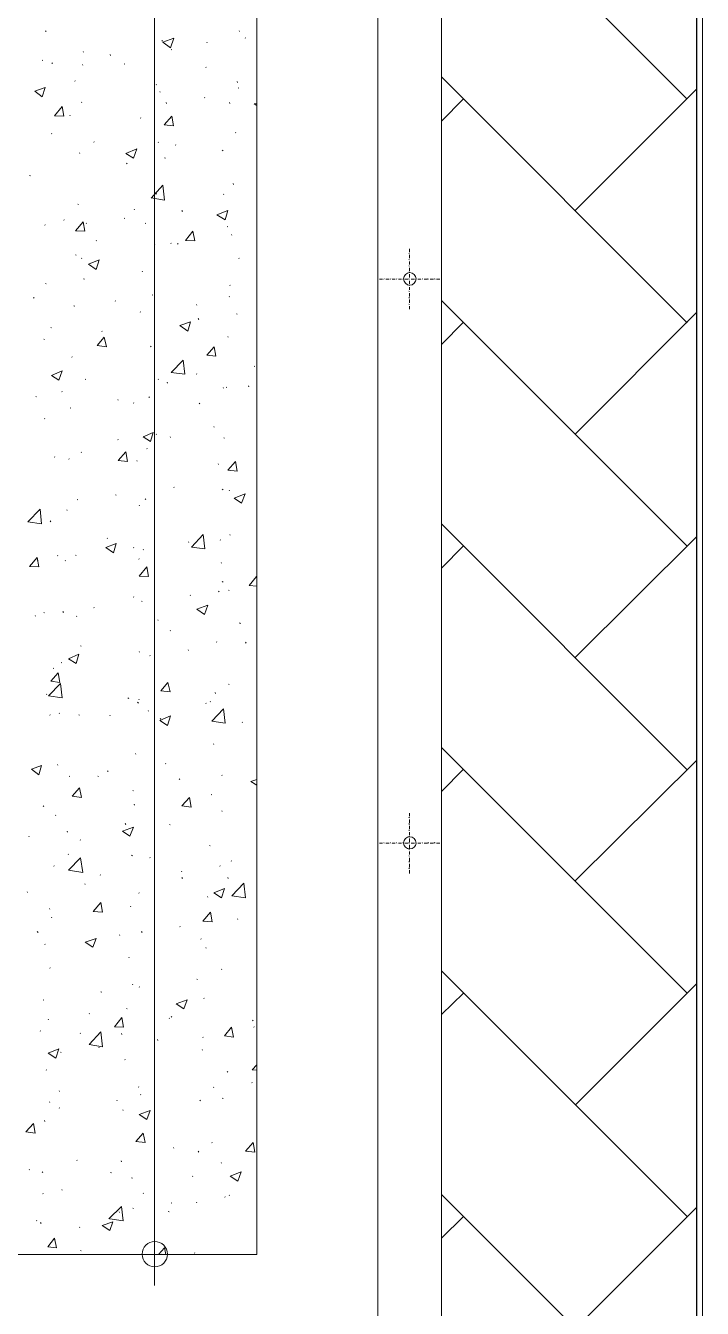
# Model space of a CAD drawing. Header units: millimetres. Extents: x 2928 to 3112, y 1220 to 1280.
# Drawn here: x 2980.63 to 2983.31, y 1240.58 to 1245.65 of the extents above; entities that cross this region are included whole.
import ezdxf

# ---------------------------------------------------------------- set-up
doc = ezdxf.new("R2010")
doc.units = ezdxf.units.MM

msp = doc.modelspace()

# ---------------------------------------------------------------- linework, layer by layer
at = {"color": 7, "linetype": 'Continuous', "lineweight": -2, "true_color": 0x000007}
msp.add_lwpolyline([(2983.28525, 1264.04728), (2983.28525, 1239.30359), (2983.28525, 1239.30359)], dxfattribs=at)
at = {"color": 9, "linetype": 'Continuous', "lineweight": 5, "true_color": 0xbababa}
for points in [[(2983.30858, 1239.30359), (2983.30858, 1264.04728), (2983.30858, 1264.04728)], [(2983.24858, 1245.35701), (2982.27857, 1246.32703), (2982.27857, 1246.32703)], [(2983.24858, 1244.47367), (2982.27857, 1245.44368), (2982.27857, 1245.44368)], [(2982.80524, 1244.91701), (2983.28525, 1245.39701), (2983.28525, 1245.39701)], [(2983.24858, 1243.59032), (2982.27857, 1244.56033), (2982.27857, 1244.56033)], [(2982.80524, 1244.03366), (2983.28525, 1244.51367), (2983.28525, 1244.51367)], [(2983.24858, 1242.70698), (2982.27857, 1243.67699), (2982.27857, 1243.67699)], [(2982.80524, 1243.15031), (2983.28525, 1243.62699), (2983.28525, 1243.62699)], [(2983.24858, 1241.82363), (2982.27857, 1242.79364), (2982.27857, 1242.79364)], [(2982.80524, 1242.26697), (2983.28525, 1242.74364), (2983.28525, 1242.74364)], [(2983.24858, 1240.94028), (2982.27857, 1241.9103), (2982.27857, 1241.9103)], [(2982.80524, 1241.38029), (2983.28525, 1241.8603), (2983.28525, 1241.8603)], [(2983.24858, 1240.05694), (2982.27857, 1241.02695), (2982.27857, 1241.02695)], [(2982.80524, 1240.49694), (2983.28525, 1240.97695), (2983.28525, 1240.97695)]]:
    msp.add_lwpolyline(points, dxfattribs=at)
at = {"color": 252, "linetype": 'Continuous', "lineweight": 13, "true_color": 0x989898}
msp.add_lwpolyline([(2982.2769, 1240.06027), (2940.24797, 1240.06027), (2940.24797, 1263.2906), (2982.2769, 1263.2906)], close=True, dxfattribs=at)
at = {"color": 7, "linetype": 'Continuous', "lineweight": 20, "true_color": 0x000007}
msp.add_lwpolyline([(2957.20821, 1263.03893), (2982.02523, 1263.03893), (2982.02523, 1240.31361), (2957.20821, 1240.31361), (2957.20821, 1240.06027), (2982.2769, 1240.06027), (2982.2769, 1263.2906), (2957.20821, 1263.2906)], close=True, dxfattribs=at)
at = {"color": 253, "linetype": 'Continuous', "lineweight": 5, "true_color": 0x9a9a9a}
msp.add_lwpolyline([(2940.97965, 1262.56226), (2981.54689, 1262.56226), (2981.54689, 1240.79028), (2940.97965, 1240.79028)], close=True, dxfattribs=at)
for points in [[(2981.14189, 1262.46059), (2981.14189, 1240.89028), (2981.14189, 1240.89028)], [(2981.48356, 1240.79028), (2981.13189, 1240.79028), (2981.13189, 1240.79028)]]:
    msp.add_lwpolyline(points, dxfattribs=at)
at = {"color": 92, "linetype": 'Continuous', "lineweight": 13, "true_color": 0x00b800}
for points in [[(2980.71355, 1245.62535), (2980.71188, 1245.62702), (2980.71188, 1245.62702)], [(2981.47856, 1245.62535), (2981.47689, 1245.62702), (2981.47689, 1245.62702)], [(2981.17355, 1245.58702), (2981.17189, 1245.58868), (2981.17189, 1245.58868)], [(2981.17522, 1245.58202), (2981.21855, 1245.59868), (2981.21855, 1245.59868)], [(2981.17522, 1245.58202), (2981.20522, 1245.56035), (2981.20522, 1245.56035)], [(2981.20522, 1245.56035), (2981.21855, 1245.59868), (2981.21855, 1245.59868)], [(2981.35022, 1245.58035), (2981.34856, 1245.58202), (2981.34856, 1245.58202)], [(2981.50189, 1245.59868), (2981.50022, 1245.60035), (2981.50022, 1245.60035)], [(2980.86188, 1245.54368), (2980.86022, 1245.54535), (2980.86022, 1245.54535)], [(2980.96855, 1245.53035), (2980.96688, 1245.53368), (2980.96688, 1245.53368)], [(2981.21022, 1245.55202), (2981.20855, 1245.55368), (2981.20855, 1245.55368)], [(2980.70021, 1245.51035), (2980.69855, 1245.51202), (2980.69855, 1245.51202)], [(2980.73855, 1245.49868), (2980.73688, 1245.50035), (2980.73688, 1245.50035)], [(2980.85855, 1245.49201), (2980.85688, 1245.49368), (2980.85688, 1245.49368)], [(2981.02522, 1245.49535), (2981.02188, 1245.49702), (2981.02188, 1245.49702)], [(2981.34689, 1245.48201), (2981.34522, 1245.48368), (2981.34522, 1245.48368)], [(2980.82855, 1245.42868), (2980.82688, 1245.43035), (2980.82688, 1245.43035)], [(2981.15022, 1245.41368), (2981.14855, 1245.41535), (2981.14855, 1245.41535)], [(2981.47022, 1245.42368), (2981.46856, 1245.42701), (2981.46856, 1245.42701)], [(2980.66855, 1245.38868), (2980.71021, 1245.40368), (2980.71021, 1245.40368)], [(2980.66855, 1245.38868), (2980.69855, 1245.36701), (2980.69855, 1245.36701)], [(2980.69855, 1245.36701), (2980.71021, 1245.40368), (2980.71021, 1245.40368)], [(2981.16522, 1245.38535), (2981.16355, 1245.38701), (2981.16355, 1245.38701)], [(2981.34189, 1245.36201), (2981.34022, 1245.36368), (2981.34022, 1245.36368)], [(2981.47522, 1245.40035), (2981.47356, 1245.40201), (2981.47356, 1245.40201)], [(2980.74688, 1245.29201), (2980.77688, 1245.32868), (2980.77688, 1245.32868)], [(2980.78355, 1245.29035), (2980.77688, 1245.32868), (2980.77688, 1245.32868)], [(2980.85522, 1245.34368), (2980.85355, 1245.34535), (2980.85355, 1245.34535)], [(2981.19022, 1245.34035), (2981.18855, 1245.34368), (2981.18855, 1245.34368)], [(2981.44022, 1245.34035), (2981.43856, 1245.34368), (2981.43856, 1245.34368)], [(2981.53689, 1245.33868), (2981.54689, 1245.34035), (2981.54689, 1245.34035)], [(2981.53689, 1245.33868), (2981.54689, 1245.33201), (2981.54689, 1245.33201)], [(2980.74688, 1245.29201), (2980.78355, 1245.29035), (2980.78355, 1245.29035)], [(2980.80855, 1245.29201), (2980.80688, 1245.29368), (2980.80688, 1245.29368)], [(2981.08855, 1245.28201), (2981.08689, 1245.28368), (2981.08689, 1245.28368)], [(2981.18022, 1245.25534), (2981.21022, 1245.29035), (2981.21022, 1245.29035)], [(2981.21689, 1245.25201), (2981.21022, 1245.29035), (2981.21022, 1245.29035)], [(2980.73688, 1245.22034), (2980.73521, 1245.22201), (2980.73521, 1245.22201)], [(2981.18022, 1245.25534), (2981.21689, 1245.25201), (2981.21689, 1245.25201)], [(2981.46356, 1245.22368), (2981.46189, 1245.22534), (2981.46189, 1245.22534)], [(2980.90355, 1245.18701), (2980.90188, 1245.18868), (2980.90188, 1245.18868)], [(2981.02855, 1245.14201), (2981.07189, 1245.16034), (2981.07189, 1245.16034)], [(2981.05855, 1245.12368), (2981.07189, 1245.16034), (2981.07189, 1245.16034)], [(2981.15855, 1245.18534), (2981.15689, 1245.18701), (2981.15689, 1245.18701)], [(2981.22689, 1245.17534), (2981.22522, 1245.17701), (2981.22522, 1245.17701)], [(2980.84688, 1245.14201), (2980.84522, 1245.14534), (2980.84522, 1245.14534)], [(2981.02855, 1245.14201), (2981.05855, 1245.12368), (2981.05855, 1245.12368)], [(2981.18522, 1245.12368), (2981.18189, 1245.12534), (2981.18189, 1245.12534)], [(2981.41356, 1245.15368), (2981.41022, 1245.15534), (2981.41022, 1245.15534)], [(2981.03355, 1245.10201), (2981.03188, 1245.10368), (2981.03188, 1245.10368)], [(2980.65188, 1245.05368), (2980.64855, 1245.05534), (2980.64855, 1245.05534)], [(2981.12855, 1244.96534), (2981.17522, 1245.01701), (2981.17522, 1245.01701)], [(2981.18189, 1244.95867), (2981.17522, 1245.01701), (2981.17522, 1245.01701)], [(2981.45522, 1245.02034), (2981.45356, 1245.02367), (2981.45356, 1245.02367)], [(2981.12855, 1244.96701), (2981.18189, 1244.95867), (2981.18189, 1244.95867)], [(2981.15022, 1244.98201), (2981.14855, 1244.98534), (2981.14855, 1244.98534)], [(2981.41689, 1244.98034), (2981.41522, 1244.98201), (2981.41522, 1244.98201)], [(2980.84188, 1244.94034), (2980.83855, 1244.94201), (2980.83855, 1244.94201)], [(2981.06355, 1244.92034), (2981.06189, 1244.92201), (2981.06189, 1244.92201)], [(2981.25355, 1244.91367), (2981.25022, 1244.91701), (2981.25022, 1244.91701)], [(2981.38856, 1244.90034), (2981.43189, 1244.91701), (2981.43189, 1244.91701)], [(2981.42189, 1244.88034), (2981.43189, 1244.91701), (2981.43189, 1244.91701)], [(2980.71021, 1244.85867), (2980.70855, 1244.86034), (2980.70855, 1244.86034)], [(2980.78521, 1244.87867), (2980.78355, 1244.88034), (2980.78355, 1244.88034)], [(2980.83022, 1244.83701), (2980.86022, 1244.87201), (2980.86022, 1244.87201)], [(2980.86688, 1244.83534), (2980.86022, 1244.87201), (2980.86022, 1244.87201)], [(2980.87355, 1244.86534), (2980.87188, 1244.86701), (2980.87188, 1244.86701)], [(2981.02522, 1244.88534), (2981.02188, 1244.88701), (2981.02188, 1244.88701)], [(2981.10855, 1244.86534), (2981.10522, 1244.86701), (2981.10522, 1244.86701)], [(2981.38856, 1244.90034), (2981.42189, 1244.88034), (2981.42189, 1244.88034)], [(2980.83022, 1244.83701), (2980.86688, 1244.83534), (2980.86688, 1244.83534)], [(2981.26522, 1244.79867), (2981.29355, 1244.83534), (2981.29355, 1244.83534)], [(2981.30189, 1244.79701), (2981.29355, 1244.83534), (2981.29355, 1244.83534)], [(2981.43189, 1244.85201), (2981.43022, 1244.85367), (2981.43022, 1244.85367)], [(2981.44856, 1244.82034), (2981.44689, 1244.82201), (2981.44689, 1244.82201)], [(2980.91355, 1244.79701), (2980.91188, 1244.79867), (2980.91188, 1244.79867)], [(2981.14355, 1244.782), (2981.14189, 1244.78367), (2981.14189, 1244.78367)], [(2981.20855, 1244.787), (2981.20689, 1244.78867), (2981.20689, 1244.78867)], [(2981.23522, 1244.78367), (2981.23355, 1244.787), (2981.23355, 1244.787)], [(2981.26522, 1244.79867), (2981.30189, 1244.79701), (2981.30189, 1244.79701)], [(2980.83188, 1244.74034), (2980.83022, 1244.742), (2980.83022, 1244.742)], [(2980.85522, 1244.727), (2980.85355, 1244.72867), (2980.85355, 1244.72867)], [(2980.88188, 1244.70534), (2980.92355, 1244.722), (2980.92355, 1244.722)], [(2980.88188, 1244.70534), (2980.91188, 1244.68367), (2980.91188, 1244.68367)], [(2980.91188, 1244.68367), (2980.92355, 1244.722), (2980.92355, 1244.722)], [(2981.47689, 1244.727), (2981.47522, 1244.72867), (2981.47522, 1244.72867)], [(2981.09522, 1244.67534), (2981.09355, 1244.677), (2981.09355, 1244.677)], [(2980.71355, 1244.627), (2980.71188, 1244.62867), (2980.71188, 1244.62867)], [(2980.86522, 1244.64534), (2980.86188, 1244.647), (2980.86188, 1244.647)], [(2981.44189, 1244.62034), (2981.44022, 1244.622), (2981.44022, 1244.622)], [(2980.66688, 1244.57034), (2980.66355, 1244.57367), (2980.66355, 1244.57367)], [(2980.98855, 1244.55867), (2980.98688, 1244.56033), (2980.98688, 1244.56033)], [(2981.13522, 1244.582), (2981.13355, 1244.58367), (2981.13355, 1244.58367)], [(2981.43856, 1244.57534), (2981.43689, 1244.577), (2981.43689, 1244.577)], [(2980.82688, 1244.53867), (2980.82355, 1244.54033), (2980.82355, 1244.54033)], [(2981.08689, 1244.51533), (2981.08522, 1244.517), (2981.08522, 1244.517)], [(2981.31022, 1244.54367), (2981.30856, 1244.54533), (2981.30856, 1244.54533)], [(2981.46856, 1244.507), (2981.46689, 1244.50867), (2981.46689, 1244.50867)], [(2980.73521, 1244.45367), (2980.73188, 1244.45533), (2980.73188, 1244.45533)], [(2981.24189, 1244.462), (2981.28522, 1244.477), (2981.28522, 1244.477)], [(2981.24189, 1244.462), (2981.27355, 1244.44033), (2981.27355, 1244.44033)], [(2981.27355, 1244.44033), (2981.28522, 1244.477), (2981.28522, 1244.477)], [(2981.31689, 1244.487), (2981.31522, 1244.49033), (2981.31522, 1244.49033)], [(2980.70688, 1244.407), (2980.70521, 1244.40867), (2980.70521, 1244.40867)], [(2980.91522, 1244.38367), (2980.94355, 1244.417), (2980.94355, 1244.417)], [(2980.93522, 1244.43867), (2980.93355, 1244.44033), (2980.93355, 1244.44033)], [(2980.95188, 1244.37867), (2980.94355, 1244.417), (2980.94355, 1244.417)], [(2981.43356, 1244.417), (2981.43189, 1244.41867), (2981.43189, 1244.41867)], [(2980.91522, 1244.38367), (2980.95188, 1244.37867), (2980.95188, 1244.37867)], [(2981.12855, 1244.37867), (2981.12689, 1244.38033), (2981.12689, 1244.38033)], [(2981.34856, 1244.34533), (2981.37856, 1244.37867), (2981.37856, 1244.37867)], [(2981.38522, 1244.342), (2981.37856, 1244.37867), (2981.37856, 1244.37867)], [(2980.81688, 1244.337), (2980.81521, 1244.33867), (2980.81521, 1244.33867)], [(2981.20855, 1244.277), (2981.25522, 1244.32533), (2981.25522, 1244.32533)], [(2981.26189, 1244.27033), (2981.25522, 1244.32533), (2981.25522, 1244.32533)], [(2981.34856, 1244.34533), (2981.38522, 1244.342), (2981.38522, 1244.342)], [(2981.53856, 1244.30033), (2981.53689, 1244.302), (2981.53689, 1244.302)], [(2980.73521, 1244.26533), (2980.77688, 1244.28366), (2980.77688, 1244.28366)], [(2980.73521, 1244.26533), (2980.76355, 1244.247), (2980.76355, 1244.247)], [(2980.76355, 1244.247), (2980.77688, 1244.28366), (2980.77688, 1244.28366)], [(2980.87022, 1244.24866), (2980.86855, 1244.25033), (2980.86855, 1244.25033)], [(2981.15855, 1244.24866), (2981.15689, 1244.25033), (2981.15689, 1244.25033)], [(2981.20855, 1244.277), (2981.26189, 1244.27033), (2981.26189, 1244.27033)], [(2981.31022, 1244.27033), (2981.30856, 1244.272), (2981.30856, 1244.272)], [(2980.77688, 1244.20033), (2980.77521, 1244.202), (2980.77521, 1244.202)], [(2981.19355, 1244.23533), (2981.19189, 1244.23866), (2981.19189, 1244.23866)], [(2981.41522, 1244.21533), (2981.41356, 1244.217), (2981.41356, 1244.217)], [(2981.42856, 1244.217), (2981.42522, 1244.21866), (2981.42522, 1244.21866)], [(2981.51522, 1244.22033), (2981.51356, 1244.22366), (2981.51356, 1244.22366)], [(2980.67521, 1244.18033), (2980.67355, 1244.182), (2980.67355, 1244.182)], [(2980.99855, 1244.167), (2980.99688, 1244.17033), (2980.99688, 1244.17033)], [(2981.06022, 1244.15533), (2981.05855, 1244.157), (2981.05855, 1244.157)], [(2981.12189, 1244.17866), (2981.12022, 1244.18033), (2981.12022, 1244.18033)], [(2981.32189, 1244.15366), (2981.31856, 1244.15533), (2981.31856, 1244.15533)], [(2980.70855, 1244.09366), (2980.70688, 1244.09533), (2980.70688, 1244.09533)], [(2980.81188, 1244.13533), (2980.80855, 1244.137), (2980.80855, 1244.137)], [(2981.37856, 1244.06033), (2981.37689, 1244.06366), (2981.37689, 1244.06366)], [(2980.99855, 1244.01033), (2980.99688, 1244.01199), (2980.99688, 1244.01199)], [(2981.09689, 1244.02199), (2981.13689, 1244.04033), (2981.13689, 1244.04033)], [(2981.09689, 1244.02199), (2981.12689, 1244.00366), (2981.12689, 1244.00366)], [(2981.12689, 1244.00366), (2981.13689, 1244.04033), (2981.13689, 1244.04033)], [(2981.15022, 1244.03199), (2981.14855, 1244.03366), (2981.14855, 1244.03366)], [(2981.20522, 1244.02033), (2981.20355, 1244.02199), (2981.20355, 1244.02199)], [(2981.41856, 1244.01699), (2981.41689, 1244.01866), (2981.41689, 1244.01866)], [(2980.74855, 1243.94199), (2980.74688, 1243.94366), (2980.74688, 1243.94366)], [(2980.85355, 1243.96033), (2980.85188, 1243.96199), (2980.85188, 1243.96199)], [(2980.99855, 1243.92866), (2981.02855, 1243.96366), (2981.02855, 1243.96366)], [(2981.03522, 1243.92533), (2981.02855, 1243.96366), (2981.02855, 1243.96366)], [(2981.11355, 1243.97533), (2981.11189, 1243.97699), (2981.11189, 1243.97699)], [(2980.80521, 1243.93366), (2980.80355, 1243.93533), (2980.80355, 1243.93533)], [(2980.99855, 1243.92866), (2981.03522, 1243.92533), (2981.03522, 1243.92533)], [(2981.07355, 1243.92699), (2981.07189, 1243.92866), (2981.07189, 1243.92866)], [(2981.39522, 1243.91366), (2981.39356, 1243.91533), (2981.39356, 1243.91533)], [(2981.43189, 1243.89033), (2981.46189, 1243.92533), (2981.46189, 1243.92533)], [(2981.46856, 1243.88699), (2981.46189, 1243.92533), (2981.46189, 1243.92533)], [(2981.43189, 1243.89033), (2981.46856, 1243.88699), (2981.46856, 1243.88699)], [(2980.99022, 1243.79199), (2980.98855, 1243.79366), (2980.98855, 1243.79366)], [(2981.22022, 1243.82199), (2981.21855, 1243.82366), (2981.21855, 1243.82366)], [(2981.41356, 1243.81366), (2981.41022, 1243.81532), (2981.41022, 1243.81532)], [(2981.43856, 1243.80866), (2981.43689, 1243.81199), (2981.43689, 1243.81199)], [(2981.45689, 1243.78032), (2981.50022, 1243.79699), (2981.50022, 1243.79699)], [(2981.48689, 1243.76032), (2981.50022, 1243.79699), (2981.50022, 1243.79699)], [(2980.83855, 1243.77366), (2980.83688, 1243.77532), (2980.83688, 1243.77532)], [(2981.08355, 1243.75032), (2981.08189, 1243.75199), (2981.08189, 1243.75199)], [(2981.10855, 1243.77532), (2981.10522, 1243.77699), (2981.10522, 1243.77699)], [(2981.45689, 1243.78032), (2981.48689, 1243.76032), (2981.48689, 1243.76032)], [(2980.64188, 1243.68699), (2980.69021, 1243.73699), (2980.69021, 1243.73699)], [(2980.69521, 1243.67866), (2980.69021, 1243.73699), (2980.69021, 1243.73699)], [(2980.73188, 1243.68699), (2980.73021, 1243.69032), (2980.73021, 1243.69032)], [(2980.79688, 1243.73199), (2980.79521, 1243.73366), (2980.79521, 1243.73366)], [(2980.64188, 1243.68699), (2980.69521, 1243.67866), (2980.69521, 1243.67866)], [(2980.95022, 1243.58532), (2980.99022, 1243.60032), (2980.99022, 1243.60032)], [(2980.95688, 1243.62032), (2980.95522, 1243.62199), (2980.95522, 1243.62199)], [(2980.98022, 1243.56365), (2980.99022, 1243.60032), (2980.99022, 1243.60032)], [(2981.27855, 1243.60532), (2981.27689, 1243.60699), (2981.27689, 1243.60699)], [(2981.28855, 1243.58699), (2981.33522, 1243.63699), (2981.33522, 1243.63699)], [(2981.34189, 1243.58032), (2981.33522, 1243.63699), (2981.33522, 1243.63699)], [(2981.40356, 1243.61365), (2981.40189, 1243.61532), (2981.40189, 1243.61532)], [(2981.44189, 1243.63366), (2981.44022, 1243.63699), (2981.44022, 1243.63699)], [(2980.64855, 1243.51032), (2980.67855, 1243.54532), (2980.67855, 1243.54532)], [(2980.68521, 1243.50865), (2980.67855, 1243.54532), (2980.67855, 1243.54532)], [(2980.76021, 1243.55199), (2980.75855, 1243.55365), (2980.75855, 1243.55365)], [(2980.83188, 1243.55365), (2980.83022, 1243.55532), (2980.83022, 1243.55532)], [(2980.95022, 1243.58532), (2980.98022, 1243.56365), (2980.98022, 1243.56365)], [(2981.06022, 1243.58365), (2981.05855, 1243.58532), (2981.05855, 1243.58532)], [(2981.08189, 1243.53865), (2981.08022, 1243.54032), (2981.08022, 1243.54032)], [(2981.09855, 1243.57532), (2981.09689, 1243.57699), (2981.09689, 1243.57699)], [(2981.28855, 1243.58699), (2981.34189, 1243.58032), (2981.34189, 1243.58032)], [(2980.64855, 1243.51032), (2980.68521, 1243.50865), (2980.68521, 1243.50865)], [(2980.68188, 1243.53365), (2980.67855, 1243.53532), (2980.67855, 1243.53532)], [(2980.79021, 1243.53199), (2980.78855, 1243.53365), (2980.78855, 1243.53365)], [(2981.08189, 1243.47199), (2981.11189, 1243.50865), (2981.11189, 1243.50865)], [(2981.11855, 1243.47032), (2981.11189, 1243.50865), (2981.11189, 1243.50865)], [(2981.40689, 1243.52365), (2981.40522, 1243.52532), (2981.40522, 1243.52532)], [(2981.08189, 1243.47199), (2981.11855, 1243.47032), (2981.11855, 1243.47032)], [(2981.41356, 1243.44865), (2981.41022, 1243.45032), (2981.41022, 1243.45032)], [(2981.51689, 1243.43532), (2981.54523, 1243.47032), (2981.54523, 1243.47032)], [(2981.51689, 1243.43532), (2981.54689, 1243.43199), (2981.54689, 1243.43199)], [(2981.54689, 1243.46532), (2981.54523, 1243.47032), (2981.54523, 1243.47032)], [(2981.06022, 1243.38865), (2981.05855, 1243.39032), (2981.05855, 1243.39032)], [(2981.28522, 1243.39532), (2981.28355, 1243.39699), (2981.28355, 1243.39699)], [(2981.39856, 1243.41032), (2981.39522, 1243.41199), (2981.39522, 1243.41199)], [(2981.43689, 1243.41532), (2981.43522, 1243.41699), (2981.43522, 1243.41699)], [(2980.90355, 1243.34698), (2980.90188, 1243.34865), (2980.90188, 1243.34865)], [(2981.09355, 1243.37198), (2981.09022, 1243.37365), (2981.09022, 1243.37365)], [(2981.31022, 1243.34198), (2981.35356, 1243.35698), (2981.35356, 1243.35698)], [(2981.31022, 1243.34198), (2981.34022, 1243.32032), (2981.34022, 1243.32032)], [(2981.34022, 1243.32032), (2981.35356, 1243.35698), (2981.35356, 1243.35698)], [(2980.67188, 1243.31365), (2980.67021, 1243.31698), (2980.67021, 1243.31698)], [(2980.70688, 1243.32698), (2980.70521, 1243.32865), (2980.70521, 1243.32865)], [(2980.78188, 1243.32865), (2980.78021, 1243.33198), (2980.78021, 1243.33198)], [(2980.83522, 1243.31198), (2980.83355, 1243.31365), (2980.83355, 1243.31365)], [(2981.15689, 1243.29698), (2981.15522, 1243.29865), (2981.15522, 1243.29865)], [(2981.48189, 1243.28532), (2981.47856, 1243.28698), (2981.47856, 1243.28698)], [(2981.20522, 1243.25532), (2981.20355, 1243.25698), (2981.20355, 1243.25698)], [(2980.85188, 1243.19532), (2980.85022, 1243.19698), (2980.85022, 1243.19698)], [(2981.38856, 1243.21032), (2981.38689, 1243.21198), (2981.38689, 1243.21198)], [(2981.50522, 1243.20698), (2981.50189, 1243.21032), (2981.50189, 1243.21032)], [(2980.80188, 1243.14531), (2980.84355, 1243.16365), (2980.84355, 1243.16365)], [(2980.80188, 1243.14531), (2980.83188, 1243.12698), (2980.83188, 1243.12698)], [(2980.83188, 1243.12698), (2980.84355, 1243.16365), (2980.84355, 1243.16365)], [(2981.08355, 1243.17198), (2981.08189, 1243.17365), (2981.08189, 1243.17365)], [(2981.12522, 1243.15698), (2981.12355, 1243.15865), (2981.12355, 1243.15865)], [(2981.27689, 1243.17865), (2981.27522, 1243.18032), (2981.27522, 1243.18032)], [(2980.73188, 1243.05698), (2980.76188, 1243.09031), (2980.76188, 1243.09031)], [(2980.74355, 1243.10698), (2980.74188, 1243.10865), (2980.74188, 1243.10865)], [(2980.76855, 1243.05198), (2980.76188, 1243.09031), (2980.76188, 1243.09031)], [(2980.77521, 1243.12865), (2980.77355, 1243.13031), (2980.77355, 1243.13031)], [(2980.72355, 1242.99865), (2980.77021, 1243.04698), (2980.77021, 1243.04698)], [(2980.73188, 1243.05698), (2980.76855, 1243.05198), (2980.76855, 1243.05198)], [(2980.77688, 1242.99031), (2980.77021, 1243.04698), (2980.77021, 1243.04698)], [(2981.16689, 1243.01865), (2981.19522, 1243.05198), (2981.19522, 1243.05198)], [(2981.20355, 1243.01531), (2981.19522, 1243.05198), (2981.19522, 1243.05198)], [(2981.43689, 1243.04365), (2981.43522, 1243.04531), (2981.43522, 1243.04531)], [(2980.71688, 1243.00365), (2980.71521, 1243.00531), (2980.71521, 1243.00531)], [(2980.72355, 1242.99865), (2980.77688, 1242.99031), (2980.77688, 1242.99031)], [(2981.04022, 1242.98865), (2981.03688, 1242.99031), (2981.03688, 1242.99031)], [(2981.08189, 1242.98365), (2981.08022, 1242.98531), (2981.08022, 1242.98531)], [(2981.16689, 1243.01865), (2981.20355, 1243.01531), (2981.20355, 1243.01531)], [(2981.38356, 1243.00865), (2981.38189, 1243.01198), (2981.38189, 1243.01198)], [(2980.76688, 1242.92865), (2980.76521, 1242.93031), (2980.76521, 1242.93031)], [(2981.07855, 1242.97031), (2981.07522, 1242.97365), (2981.07522, 1242.97365)], [(2981.11855, 1242.93865), (2981.11689, 1242.94031), (2981.11689, 1242.94031)], [(2981.34689, 1242.96865), (2981.34522, 1242.97031), (2981.34522, 1242.97031)], [(2981.36356, 1242.97531), (2981.36189, 1242.97698), (2981.36189, 1242.97698)], [(2981.36856, 1242.89864), (2981.41522, 1242.94698), (2981.41522, 1242.94698)], [(2981.42189, 1242.89031), (2981.41522, 1242.94698), (2981.41522, 1242.94698)], [(2980.73021, 1242.92198), (2980.72855, 1242.92364), (2980.72855, 1242.92364)], [(2980.84522, 1242.92198), (2980.84355, 1242.92364), (2980.84355, 1242.92364)], [(2980.96688, 1242.92031), (2980.96522, 1242.92198), (2980.96522, 1242.92198)], [(2981.16355, 1242.90198), (2981.20522, 1242.92031), (2981.20522, 1242.92031)], [(2981.16355, 1242.90198), (2981.19355, 1242.88198), (2981.19355, 1242.88198)], [(2981.16689, 1242.90698), (2981.16522, 1242.90864), (2981.16522, 1242.90864)], [(2981.19355, 1242.88198), (2981.20522, 1242.92031), (2981.20522, 1242.92031)], [(2981.36856, 1242.89864), (2981.42189, 1242.89031), (2981.42189, 1242.89031)], [(2981.49022, 1242.89364), (2981.48856, 1242.89531), (2981.48856, 1242.89531)], [(2981.37689, 1242.80698), (2981.37522, 1242.80864), (2981.37522, 1242.80864)], [(2980.76021, 1242.72531), (2980.75855, 1242.72698), (2980.75855, 1242.72698)], [(2981.06855, 1242.76864), (2981.06689, 1242.77031), (2981.06689, 1242.77031)], [(2981.18689, 1242.73031), (2981.18522, 1242.73198), (2981.18522, 1242.73198)], [(2980.65521, 1242.70864), (2980.69521, 1242.72364), (2980.69521, 1242.72364)], [(2980.65521, 1242.70864), (2980.68521, 1242.68697), (2980.68521, 1242.68697)], [(2980.68521, 1242.68697), (2980.69521, 1242.72364), (2980.69521, 1242.72364)], [(2980.80688, 1242.68031), (2980.80521, 1242.68197), (2980.80521, 1242.68197)], [(2980.92022, 1242.68031), (2980.91855, 1242.68197), (2980.91855, 1242.68197)], [(2980.95855, 1242.70031), (2980.95688, 1242.70198), (2980.95688, 1242.70198)], [(2981.41022, 1242.68364), (2981.40856, 1242.68531), (2981.40856, 1242.68531)], [(2980.81688, 1242.60197), (2980.84522, 1242.63531), (2980.84522, 1242.63531)], [(2980.85355, 1242.59697), (2980.84522, 1242.63531), (2980.84522, 1242.63531)], [(2981.05855, 1242.62364), (2981.05688, 1242.62531), (2981.05688, 1242.62531)], [(2981.24189, 1242.66864), (2981.24022, 1242.67031), (2981.24022, 1242.67031)], [(2981.52356, 1242.66031), (2981.54689, 1242.66864), (2981.54689, 1242.66864)], [(2981.52356, 1242.66031), (2981.54689, 1242.64531), (2981.54689, 1242.64531)], [(2980.81688, 1242.60197), (2980.85355, 1242.59697), (2980.85355, 1242.59697)], [(2981.25022, 1242.56364), (2981.28022, 1242.59697), (2981.28022, 1242.59697)], [(2981.28689, 1242.55864), (2981.28022, 1242.59697), (2981.28022, 1242.59697)], [(2981.36856, 1242.60697), (2981.36689, 1242.60864), (2981.36689, 1242.60864)], [(2980.70521, 1242.56197), (2980.70188, 1242.56364), (2980.70188, 1242.56364)], [(2980.75188, 1242.52531), (2980.75021, 1242.52697), (2980.75021, 1242.52697)], [(2981.06355, 1242.56697), (2981.06189, 1242.57031), (2981.06189, 1242.57031)], [(2981.25022, 1242.56364), (2981.28689, 1242.55864), (2981.28689, 1242.55864)], [(2981.41022, 1242.54197), (2981.40856, 1242.54364), (2981.40856, 1242.54364)], [(2981.01522, 1242.46364), (2981.05855, 1242.48031), (2981.05855, 1242.48031)], [(2981.02855, 1242.49031), (2981.02688, 1242.49364), (2981.02688, 1242.49364)], [(2981.04522, 1242.44364), (2981.05855, 1242.48031), (2981.05855, 1242.48031)], [(2981.20355, 1242.48864), (2981.20189, 1242.49031), (2981.20189, 1242.49031)], [(2980.64688, 1242.44197), (2980.64521, 1242.44364), (2980.64521, 1242.44364)], [(2980.79855, 1242.4603), (2980.79688, 1242.46364), (2980.79688, 1242.46364)], [(2980.85022, 1242.42864), (2980.84855, 1242.4303), (2980.84855, 1242.4303)], [(2981.01522, 1242.46364), (2981.04522, 1242.44364), (2981.04522, 1242.44364)], [(2980.80188, 1242.37197), (2980.80021, 1242.37364), (2980.80021, 1242.37364)], [(2981.36189, 1242.4053), (2981.36022, 1242.40697), (2981.36022, 1242.40697)], [(2980.74521, 1242.3253), (2980.74355, 1242.32697), (2980.74355, 1242.32697)], [(2980.80188, 1242.3103), (2980.85022, 1242.35864), (2980.85022, 1242.35864)], [(2980.85855, 1242.3003), (2980.85022, 1242.35864), (2980.85022, 1242.35864)], [(2981.05522, 1242.36697), (2981.05188, 1242.36864), (2981.05188, 1242.36864)], [(2981.12522, 1242.35864), (2981.12355, 1242.3603), (2981.12355, 1242.3603)], [(2981.40189, 1242.3253), (2981.40022, 1242.32697), (2981.40022, 1242.32697)], [(2981.44689, 1242.3453), (2981.44522, 1242.34697), (2981.44522, 1242.34697)], [(2980.80188, 1242.3103), (2980.85855, 1242.3003), (2980.85855, 1242.3003)], [(2980.92855, 1242.2903), (2980.92688, 1242.29197), (2980.92688, 1242.29197)], [(2981.25022, 1242.30364), (2981.24855, 1242.3053), (2981.24855, 1242.3053)], [(2981.25355, 1242.27697), (2981.25022, 1242.2803), (2981.25022, 1242.2803)], [(2981.43356, 1242.27697), (2981.43189, 1242.2803), (2981.43189, 1242.2803)], [(2980.64021, 1242.22197), (2980.63855, 1242.22363), (2980.63855, 1242.22363)], [(2980.86855, 1242.25364), (2980.86688, 1242.2553), (2980.86688, 1242.2553)], [(2981.08189, 1242.21863), (2981.08022, 1242.2203), (2981.08022, 1242.2203)], [(2981.37689, 1242.2203), (2981.41856, 1242.23697), (2981.41856, 1242.23697)], [(2981.37689, 1242.2203), (2981.40689, 1242.2003), (2981.40689, 1242.2003)], [(2981.40689, 1242.2003), (2981.41856, 1242.23697), (2981.41856, 1242.23697)], [(2981.44856, 1242.20863), (2981.49522, 1242.25864), (2981.49522, 1242.25864)], [(2981.50189, 1242.2003), (2981.49522, 1242.25864), (2981.49522, 1242.25864)], [(2980.90022, 1242.14697), (2980.93022, 1242.18197), (2980.93022, 1242.18197)], [(2980.93688, 1242.14363), (2980.93022, 1242.18197), (2980.93022, 1242.18197)], [(2981.35356, 1242.20363), (2981.35189, 1242.2053), (2981.35189, 1242.2053)], [(2981.44856, 1242.20863), (2981.50189, 1242.2003), (2981.50189, 1242.2003)], [(2980.72855, 1242.1553), (2980.72688, 1242.15863), (2980.72688, 1242.15863)], [(2980.73688, 1242.12197), (2980.73521, 1242.12363), (2980.73521, 1242.12363)], [(2980.90022, 1242.14697), (2980.93688, 1242.14363), (2980.93688, 1242.14363)], [(2981.04855, 1242.1653), (2981.04688, 1242.16697), (2981.04688, 1242.16697)], [(2981.33356, 1242.10863), (2981.36356, 1242.14363), (2981.36356, 1242.14363)], [(2981.37022, 1242.1053), (2981.36356, 1242.14363), (2981.36356, 1242.14363)], [(2980.68188, 1242.06363), (2980.67855, 1242.06697), (2980.67855, 1242.06697)], [(2981.09355, 1242.06363), (2981.09022, 1242.06697), (2981.09022, 1242.06697)], [(2981.24355, 1242.0853), (2981.24189, 1242.08697), (2981.24189, 1242.08697)], [(2981.33356, 1242.10863), (2981.37022, 1242.1053), (2981.37022, 1242.1053)], [(2981.47189, 1242.1153), (2981.47022, 1242.11697), (2981.47022, 1242.11697)], [(2980.71021, 1242.0153), (2980.70855, 1242.01697), (2980.70855, 1242.01697)], [(2980.86855, 1242.0253), (2980.91188, 1242.0403), (2980.91188, 1242.0403)], [(2980.86855, 1242.0253), (2980.89855, 1242.0053), (2980.89855, 1242.0053)], [(2980.89855, 1242.0053), (2980.91188, 1242.0403), (2980.91188, 1242.0403)], [(2981.00522, 1242.05197), (2981.00355, 1242.05363), (2981.00355, 1242.05363)], [(2981.32689, 1242.03697), (2981.32522, 1242.03863), (2981.32522, 1242.03863)], [(2981.04188, 1241.96363), (2981.04022, 1241.9653), (2981.04022, 1241.9653)], [(2981.34689, 1242.00197), (2981.34522, 1242.00363), (2981.34522, 1242.00363)], [(2980.73021, 1241.92196), (2980.72855, 1241.92363), (2980.72855, 1241.92363)], [(2981.40856, 1241.91696), (2981.40689, 1241.91863), (2981.40689, 1241.91863)], [(2981.31189, 1241.87696), (2981.31022, 1241.87863), (2981.31022, 1241.87863)], [(2980.93355, 1241.82696), (2980.93022, 1241.82863), (2980.93022, 1241.82863)], [(2981.05688, 1241.85696), (2981.05522, 1241.85863), (2981.05522, 1241.85863)], [(2981.08355, 1241.84696), (2981.08189, 1241.84863), (2981.08189, 1241.84863)], [(2980.70521, 1241.7953), (2980.70188, 1241.79696), (2980.70188, 1241.79696)], [(2981.03355, 1241.76196), (2981.03188, 1241.76363), (2981.03188, 1241.76363)], [(2981.22855, 1241.78196), (2981.27189, 1241.79696), (2981.27189, 1241.79696)], [(2981.22855, 1241.78196), (2981.25855, 1241.76196), (2981.25855, 1241.76196)], [(2981.25855, 1241.76196), (2981.27189, 1241.79696), (2981.27189, 1241.79696)], [(2981.33856, 1241.80196), (2981.33689, 1241.80363), (2981.33689, 1241.80363)], [(2980.72355, 1241.71863), (2980.72188, 1241.72029), (2980.72188, 1241.72029)], [(2980.88522, 1241.74196), (2980.88355, 1241.74363), (2980.88355, 1241.74363)], [(2980.98355, 1241.69029), (2981.01355, 1241.72696), (2981.01355, 1241.72696)], [(2981.02022, 1241.68863), (2981.01355, 1241.72696), (2981.01355, 1241.72696)], [(2981.20189, 1241.72363), (2981.20022, 1241.72529), (2981.20022, 1241.72529)], [(2981.21022, 1241.72863), (2981.20855, 1241.73196), (2981.20855, 1241.73196)], [(2981.53189, 1241.71363), (2981.53023, 1241.71696), (2981.53023, 1241.71696)], [(2980.69188, 1241.67363), (2980.69021, 1241.67529), (2980.69021, 1241.67529)], [(2980.85022, 1241.66363), (2980.84855, 1241.66529), (2980.84855, 1241.66529)], [(2980.88355, 1241.62029), (2980.93022, 1241.67029), (2980.93022, 1241.67029)], [(2980.93688, 1241.61196), (2980.93022, 1241.67029), (2980.93022, 1241.67029)], [(2980.98355, 1241.69029), (2981.02022, 1241.68863), (2981.02022, 1241.68863)], [(2981.01355, 1241.66029), (2981.01188, 1241.66363), (2981.01188, 1241.66363)], [(2981.41856, 1241.65529), (2981.44689, 1241.68863), (2981.44689, 1241.68863)], [(2981.45522, 1241.65029), (2981.44689, 1241.68863), (2981.44689, 1241.68863)], [(2981.53689, 1241.68863), (2981.53523, 1241.69029), (2981.53523, 1241.69029)], [(2980.88355, 1241.62029), (2980.93688, 1241.61196), (2980.93688, 1241.61196)], [(2980.92355, 1241.60696), (2980.92188, 1241.61029), (2980.92188, 1241.61029)], [(2981.15522, 1241.63696), (2981.15355, 1241.64029), (2981.15355, 1241.64029)], [(2981.33522, 1241.64863), (2981.33356, 1241.65029), (2981.33356, 1241.65029)], [(2981.41856, 1241.65529), (2981.45522, 1241.65029), (2981.45522, 1241.65029)], [(2980.72188, 1241.58696), (2980.76355, 1241.60363), (2980.76355, 1241.60363)], [(2980.72188, 1241.58696), (2980.75188, 1241.56696), (2980.75188, 1241.56696)], [(2980.75188, 1241.56696), (2980.76355, 1241.60363), (2980.76355, 1241.60363)], [(2980.77355, 1241.58863), (2980.77021, 1241.59029), (2980.77021, 1241.59029)], [(2981.02688, 1241.56029), (2981.02522, 1241.56196), (2981.02522, 1241.56196)], [(2981.33189, 1241.59863), (2981.33022, 1241.60029), (2981.33022, 1241.60029)], [(2980.71521, 1241.51862), (2980.71355, 1241.52029), (2980.71355, 1241.52029)], [(2981.43189, 1241.51196), (2981.43022, 1241.51362), (2981.43022, 1241.51362)], [(2981.52856, 1241.52029), (2981.54689, 1241.54029), (2981.54689, 1241.54029)], [(2981.52856, 1241.52029), (2981.54689, 1241.51862), (2981.54689, 1241.51862)], [(2981.52856, 1241.46862), (2981.52689, 1241.47029), (2981.52689, 1241.47029)], [(2980.76688, 1241.43529), (2980.76521, 1241.43696), (2980.76521, 1241.43696)], [(2981.08022, 1241.45196), (2981.07855, 1241.45362), (2981.07855, 1241.45362)], [(2981.08855, 1241.42196), (2981.08689, 1241.42362), (2981.08689, 1241.42362)], [(2981.37689, 1241.45029), (2981.37522, 1241.45196), (2981.37522, 1241.45196)], [(2981.41356, 1241.40696), (2981.41022, 1241.40862), (2981.41022, 1241.40862)], [(2980.72855, 1241.39196), (2980.72688, 1241.39362), (2980.72688, 1241.39362)], [(2980.76688, 1241.36862), (2980.76521, 1241.37029), (2980.76521, 1241.37029)], [(2980.99522, 1241.39862), (2980.99355, 1241.40029), (2980.99355, 1241.40029)], [(2981.01855, 1241.36029), (2981.01688, 1241.36196), (2981.01688, 1241.36196)], [(2981.08189, 1241.34362), (2981.12522, 1241.36029), (2981.12522, 1241.36029)], [(2981.11189, 1241.32362), (2981.12522, 1241.36029), (2981.12522, 1241.36029)], [(2981.32356, 1241.39862), (2981.32189, 1241.40029), (2981.32189, 1241.40029)], [(2980.63355, 1241.27529), (2980.66355, 1241.30862), (2980.66355, 1241.30862)], [(2980.67021, 1241.27029), (2980.66355, 1241.30862), (2980.66355, 1241.30862)], [(2980.70855, 1241.31696), (2980.70688, 1241.32029), (2980.70688, 1241.32029)], [(2981.08189, 1241.34362), (2981.11189, 1241.32362), (2981.11189, 1241.32362)], [(2980.63355, 1241.27529), (2980.67021, 1241.27029), (2980.67021, 1241.27029)], [(2981.06855, 1241.23695), (2981.09689, 1241.27029), (2981.09689, 1241.27029)], [(2981.10522, 1241.23362), (2981.09689, 1241.27029), (2981.09689, 1241.27029)], [(2981.06855, 1241.23695), (2981.10522, 1241.23362), (2981.10522, 1241.23362)], [(2981.21855, 1241.21029), (2981.21689, 1241.21362), (2981.21689, 1241.21362)], [(2981.37022, 1241.23195), (2981.36856, 1241.23362), (2981.36856, 1241.23362)], [(2981.50189, 1241.19862), (2981.53189, 1241.23362), (2981.53189, 1241.23362)], [(2981.53856, 1241.19529), (2981.53189, 1241.23362), (2981.53189, 1241.23362)], [(2980.83688, 1241.16195), (2980.83522, 1241.16362), (2980.83522, 1241.16362)], [(2981.01188, 1241.15695), (2981.01022, 1241.16029), (2981.01022, 1241.16029)], [(2981.31689, 1241.19529), (2981.31522, 1241.19862), (2981.31522, 1241.19862)], [(2981.50189, 1241.19862), (2981.53856, 1241.19529), (2981.53856, 1241.19529)], [(2980.64855, 1241.12529), (2980.64688, 1241.12695), (2980.64688, 1241.12695)], [(2980.70021, 1241.11529), (2980.69855, 1241.11695), (2980.69855, 1241.11695)], [(2980.97188, 1241.11362), (2980.96855, 1241.11529), (2980.96855, 1241.11529)], [(2981.40689, 1241.15195), (2981.40522, 1241.15362), (2981.40522, 1241.15362)], [(2981.44189, 1241.10029), (2981.48522, 1241.11695), (2981.48522, 1241.11695)], [(2981.47189, 1241.08029), (2981.48522, 1241.11695), (2981.48522, 1241.11695)], [(2981.05522, 1241.09195), (2981.05188, 1241.09362), (2981.05188, 1241.09362)], [(2981.29355, 1241.09862), (2981.29189, 1241.10029), (2981.29189, 1241.10029)], [(2981.44189, 1241.10029), (2981.47189, 1241.08029), (2981.47189, 1241.08029)], [(2980.70188, 1241.03028), (2980.70021, 1241.03195), (2980.70021, 1241.03195)], [(2980.77688, 1241.04528), (2980.77521, 1241.04695), (2980.77521, 1241.04695)], [(2981.09855, 1241.03195), (2981.09689, 1241.03362), (2981.09689, 1241.03362)], [(2981.42189, 1241.01695), (2981.42022, 1241.01862), (2981.42022, 1241.01862)], [(2981.43856, 1241.02362), (2981.43689, 1241.02528), (2981.43689, 1241.02528)], [(2980.96188, 1240.93195), (2981.01188, 1240.98028), (2981.01188, 1240.98028)], [(2981.00355, 1240.95695), (2981.00188, 1240.95862), (2981.00188, 1240.95862)], [(2981.01855, 1240.92362), (2981.01188, 1240.98028), (2981.01188, 1240.98028)], [(2981.05855, 1240.97195), (2981.05688, 1240.97362), (2981.05688, 1240.97362)], [(2981.20022, 1240.95862), (2981.19689, 1240.96028), (2981.19689, 1240.96028)], [(2981.21022, 1240.99362), (2981.20855, 1240.99528), (2981.20855, 1240.99528)], [(2981.31022, 1240.99528), (2981.30856, 1240.99695), (2981.30856, 1240.99695)], [(2980.67688, 1240.92362), (2980.67521, 1240.92528), (2980.67521, 1240.92528)], [(2980.69355, 1240.91362), (2980.69188, 1240.91695), (2980.69188, 1240.91695)], [(2980.93522, 1240.90528), (2980.97688, 1240.92028), (2980.97688, 1240.92028)], [(2980.93522, 1240.90528), (2980.96522, 1240.88528), (2980.96522, 1240.88528)], [(2980.96522, 1240.93195), (2981.01855, 1240.92362), (2981.01855, 1240.92362)], [(2980.96522, 1240.88528), (2980.97688, 1240.92028), (2980.97688, 1240.92028)], [(2980.72021, 1240.82028), (2980.74688, 1240.85528), (2980.74688, 1240.85528)], [(2980.75521, 1240.81695), (2980.74688, 1240.85528), (2980.74688, 1240.85528)], [(2980.84688, 1240.89695), (2980.84522, 1240.89862), (2980.84522, 1240.89862)], [(2980.72021, 1240.82028), (2980.75521, 1240.81695), (2980.75521, 1240.81695)], [(2980.85188, 1240.80528), (2980.85022, 1240.80695), (2980.85022, 1240.80695)], [(2981.15855, 1240.79028), (2981.18189, 1240.81695), (2981.18189, 1240.81695)], [(2981.18689, 1240.79028), (2981.18189, 1240.81695), (2981.18189, 1240.81695)], [(2981.17355, 1240.79028), (2981.17189, 1240.79195), (2981.17189, 1240.79195)], [(2981.30189, 1240.79528), (2981.30022, 1240.79695), (2981.30022, 1240.79695)]]:
    msp.add_lwpolyline(points, dxfattribs=at)
at = {"color": 9, "linetype": 'Continuous', "lineweight": 13, "true_color": 0xbababa}
for points in [[(2982.2769, 1245.27035), (2982.36357, 1245.35868), (2982.36357, 1245.35868)], [(2982.2769, 1244.387), (2982.36357, 1244.47533), (2982.36357, 1244.47533)], [(2982.2769, 1243.50365), (2982.36357, 1243.59199), (2982.36357, 1243.59199)], [(2982.2769, 1242.62031), (2982.36357, 1242.70864), (2982.36357, 1242.70864)], [(2982.2769, 1241.73863), (2982.36357, 1241.82363), (2982.36357, 1241.82363)], [(2982.2769, 1240.85528), (2982.36357, 1240.94028), (2982.36357, 1240.94028)]]:
    msp.add_lwpolyline(points, dxfattribs=at)
at = {"color": 252, "linetype": 'Continuous', "lineweight": 13, "true_color": 0x989898}
for points in [[(2982.15023, 1244.76534), (2982.15023, 1244.752), (2982.15023, 1244.752)], [(2982.15023, 1244.74534), (2982.14857, 1244.747), (2982.14857, 1244.747)], [(2982.15023, 1244.722), (2982.14857, 1244.72367), (2982.14857, 1244.72367)], [(2982.15023, 1244.742), (2982.15023, 1244.72867), (2982.15023, 1244.72867)], [(2982.15023, 1244.71534), (2982.15023, 1244.70367), (2982.15023, 1244.70367)], [(2982.15023, 1244.697), (2982.14857, 1244.69867), (2982.14857, 1244.69867)], [(2982.15023, 1244.672), (2982.14857, 1244.67367), (2982.14857, 1244.67367)], [(2982.15023, 1244.69034), (2982.15023, 1244.677), (2982.15023, 1244.677)], [(2982.15023, 1244.66534), (2982.15023, 1244.652), (2982.15023, 1244.652)], [(2982.0319, 1244.64534), (2982.04357, 1244.64534), (2982.04357, 1244.64534)], [(2982.05023, 1244.64534), (2982.04857, 1244.647), (2982.04857, 1244.647)], [(2982.0569, 1244.64534), (2982.07023, 1244.64534), (2982.07023, 1244.64534)], [(2982.0769, 1244.64534), (2982.07523, 1244.647), (2982.07523, 1244.647)], [(2982.0819, 1244.64534), (2982.09357, 1244.64534), (2982.09357, 1244.64534)], [(2982.10023, 1244.64534), (2982.09857, 1244.647), (2982.09857, 1244.647)], [(2982.1069, 1244.64534), (2982.11857, 1244.64534), (2982.11857, 1244.64534)], [(2982.12523, 1244.64534), (2982.12357, 1244.647), (2982.12357, 1244.647)], [(2982.1319, 1244.64534), (2982.14523, 1244.64534), (2982.14523, 1244.64534)], [(2982.15023, 1244.64534), (2982.14857, 1244.647), (2982.14857, 1244.647)], [(2982.15023, 1244.64534), (2982.14857, 1244.647), (2982.14857, 1244.647)], [(2982.15023, 1244.62034), (2982.14857, 1244.622), (2982.14857, 1244.622)], [(2982.15023, 1244.63867), (2982.15023, 1244.627), (2982.15023, 1244.627)], [(2982.15023, 1244.61367), (2982.15023, 1244.60367), (2982.15023, 1244.60367)], [(2982.1569, 1244.64534), (2982.17023, 1244.64534), (2982.17023, 1244.64534)], [(2982.1769, 1244.64534), (2982.17523, 1244.647), (2982.17523, 1244.647)], [(2982.18357, 1244.64534), (2982.19523, 1244.64534), (2982.19523, 1244.64534)], [(2982.2019, 1244.64534), (2982.20023, 1244.647), (2982.20023, 1244.647)], [(2982.20857, 1244.64534), (2982.2219, 1244.64534), (2982.2219, 1244.64534)], [(2982.22523, 1244.64534), (2982.22357, 1244.647), (2982.22357, 1244.647)], [(2982.2319, 1244.64534), (2982.24524, 1244.64534), (2982.24524, 1244.64534)], [(2982.2519, 1244.64534), (2982.24857, 1244.647), (2982.24857, 1244.647)], [(2982.2569, 1244.64534), (2982.27024, 1244.64534), (2982.27024, 1244.64534)], [(2982.15023, 1244.597), (2982.14857, 1244.59867), (2982.14857, 1244.59867)], [(2982.15023, 1244.57034), (2982.14857, 1244.57367), (2982.14857, 1244.57367)], [(2982.15023, 1244.59034), (2982.15023, 1244.577), (2982.15023, 1244.577)], [(2982.15023, 1244.56534), (2982.15023, 1244.552), (2982.15023, 1244.552)], [(2982.15023, 1244.54533), (2982.14857, 1244.547), (2982.14857, 1244.547)], [(2982.15023, 1244.53867), (2982.15023, 1244.527), (2982.15023, 1244.527)], [(2982.15023, 1242.53531), (2982.15023, 1242.52364), (2982.15023, 1242.52364)], [(2982.15023, 1242.51697), (2982.14857, 1242.51864), (2982.14857, 1242.51864)], [(2982.15023, 1242.49031), (2982.14857, 1242.49364), (2982.14857, 1242.49364)], [(2982.15023, 1242.51031), (2982.15023, 1242.49697), (2982.15023, 1242.49697)], [(2982.15023, 1242.48531), (2982.15023, 1242.47364), (2982.15023, 1242.47364)], [(2982.15023, 1242.46697), (2982.14857, 1242.46864), (2982.14857, 1242.46864)], [(2982.15023, 1242.44197), (2982.14857, 1242.44364), (2982.14857, 1242.44364)], [(2982.15023, 1242.4603), (2982.15023, 1242.44864), (2982.15023, 1242.44864)], [(2982.15023, 1242.4353), (2982.15023, 1242.42197), (2982.15023, 1242.42197)], [(2982.0319, 1242.41697), (2982.04357, 1242.41697), (2982.04357, 1242.41697)], [(2982.05023, 1242.41697), (2982.04857, 1242.41864), (2982.04857, 1242.41864)], [(2982.0569, 1242.41697), (2982.07023, 1242.41697), (2982.07023, 1242.41697)], [(2982.0769, 1242.41697), (2982.07523, 1242.41864), (2982.07523, 1242.41864)], [(2982.0819, 1242.41697), (2982.09357, 1242.41697), (2982.09357, 1242.41697)], [(2982.10023, 1242.41697), (2982.09857, 1242.41864), (2982.09857, 1242.41864)], [(2982.1069, 1242.41697), (2982.11857, 1242.41697), (2982.11857, 1242.41697)], [(2982.12523, 1242.41697), (2982.12357, 1242.41864), (2982.12357, 1242.41864)], [(2982.1319, 1242.41697), (2982.14523, 1242.41697), (2982.14523, 1242.41697)], [(2982.15023, 1242.41697), (2982.14857, 1242.41864), (2982.14857, 1242.41864)], [(2982.15023, 1242.41697), (2982.14857, 1242.41864), (2982.14857, 1242.41864)], [(2982.15023, 1242.3903), (2982.14857, 1242.39197), (2982.14857, 1242.39197)], [(2982.15023, 1242.4103), (2982.15023, 1242.39697), (2982.15023, 1242.39697)], [(2982.15023, 1242.38364), (2982.15023, 1242.37197), (2982.15023, 1242.37197)], [(2982.1569, 1242.41697), (2982.17023, 1242.41697), (2982.17023, 1242.41697)], [(2982.1769, 1242.41697), (2982.17523, 1242.41864), (2982.17523, 1242.41864)], [(2982.18357, 1242.41697), (2982.19523, 1242.41697), (2982.19523, 1242.41697)], [(2982.2019, 1242.41697), (2982.20023, 1242.41864), (2982.20023, 1242.41864)], [(2982.20857, 1242.41697), (2982.2219, 1242.41697), (2982.2219, 1242.41697)], [(2982.22523, 1242.41697), (2982.22357, 1242.41864), (2982.22357, 1242.41864)], [(2982.2319, 1242.41697), (2982.24524, 1242.41697), (2982.24524, 1242.41697)], [(2982.2519, 1242.41697), (2982.24857, 1242.41864), (2982.24857, 1242.41864)], [(2982.2569, 1242.41697), (2982.27024, 1242.41697), (2982.27024, 1242.41697)], [(2982.15023, 1242.3653), (2982.14857, 1242.36697), (2982.14857, 1242.36697)], [(2982.15023, 1242.34197), (2982.14857, 1242.34364), (2982.14857, 1242.34364)], [(2982.15023, 1242.35864), (2982.15023, 1242.3453), (2982.15023, 1242.3453)], [(2982.15023, 1242.3353), (2982.15023, 1242.32197), (2982.15023, 1242.32197)], [(2982.15023, 1242.3153), (2982.14857, 1242.31864), (2982.14857, 1242.31864)], [(2982.15023, 1242.3103), (2982.15023, 1242.29697), (2982.15023, 1242.29697)]]:
    msp.add_lwpolyline(points, dxfattribs=at)
at = {"color": 7, "linetype": 'Continuous', "lineweight": 20, "true_color": 0x000007}
for points in [[(2981.14189, 1240.91195), (2981.14189, 1240.66861), (2981.14189, 1240.66861)], [(2981.26355, 1240.79028), (2981.02022, 1240.79028), (2981.02022, 1240.79028)]]:
    msp.add_lwpolyline(points, dxfattribs=at)
for points in [[(2982.1769, 1244.647), (2982.1769, 1244.66034), (2982.16523, 1244.672), (2982.1519, 1244.672), (2982.1519, 1244.672), (2982.13857, 1244.672), (2982.1269, 1244.66034), (2982.1269, 1244.647), (2982.1269, 1244.647), (2982.1269, 1244.63367), (2982.13857, 1244.622), (2982.1519, 1244.622), (2982.1519, 1244.622), (2982.16523, 1244.622), (2982.1769, 1244.63367), (2982.1769, 1244.647)], [(2981.14355, 1240.74195), (2981.17022, 1240.74195), (2981.19355, 1240.76361), (2981.19355, 1240.79195), (2981.19355, 1240.79195), (2981.19355, 1240.82028), (2981.17022, 1240.84195), (2981.14355, 1240.84195), (2981.14355, 1240.84195), (2981.11522, 1240.84195), (2981.09355, 1240.82028), (2981.09355, 1240.79195), (2981.09355, 1240.79195), (2981.09355, 1240.76361), (2981.11522, 1240.74195), (2981.14355, 1240.74195)]]:
    msp.add_open_spline(points, degree=3, knots=[0, 0, 0, 0, 0.0625, 0.0625, 0.0625, 0.0625, 0.125, 0.125, 0.125, 0.125, 0.1875, 0.1875, 0.1875, 0.1875, 1, 1, 1, 1], dxfattribs=at)
at = {"color": 7, "linetype": 'Continuous', "lineweight": 5, "true_color": 0x000007}
msp.add_open_spline([(2982.1769, 1242.41697), (2982.1769, 1242.4303), (2982.16523, 1242.44197), (2982.1519, 1242.44197), (2982.1519, 1242.44197), (2982.13857, 1242.44197), (2982.1269, 1242.4303), (2982.1269, 1242.41697), (2982.1269, 1242.41697), (2982.1269, 1242.40364), (2982.13857, 1242.39364), (2982.1519, 1242.39364), (2982.1519, 1242.39364), (2982.16523, 1242.39364), (2982.1769, 1242.40364), (2982.1769, 1242.41697)], degree=3, knots=[0, 0, 0, 0, 0.0625, 0.0625, 0.0625, 0.0625, 0.125, 0.125, 0.125, 0.125, 0.1875, 0.1875, 0.1875, 0.1875, 1, 1, 1, 1], dxfattribs=at)

doc.saveas('drawing.dxf')
